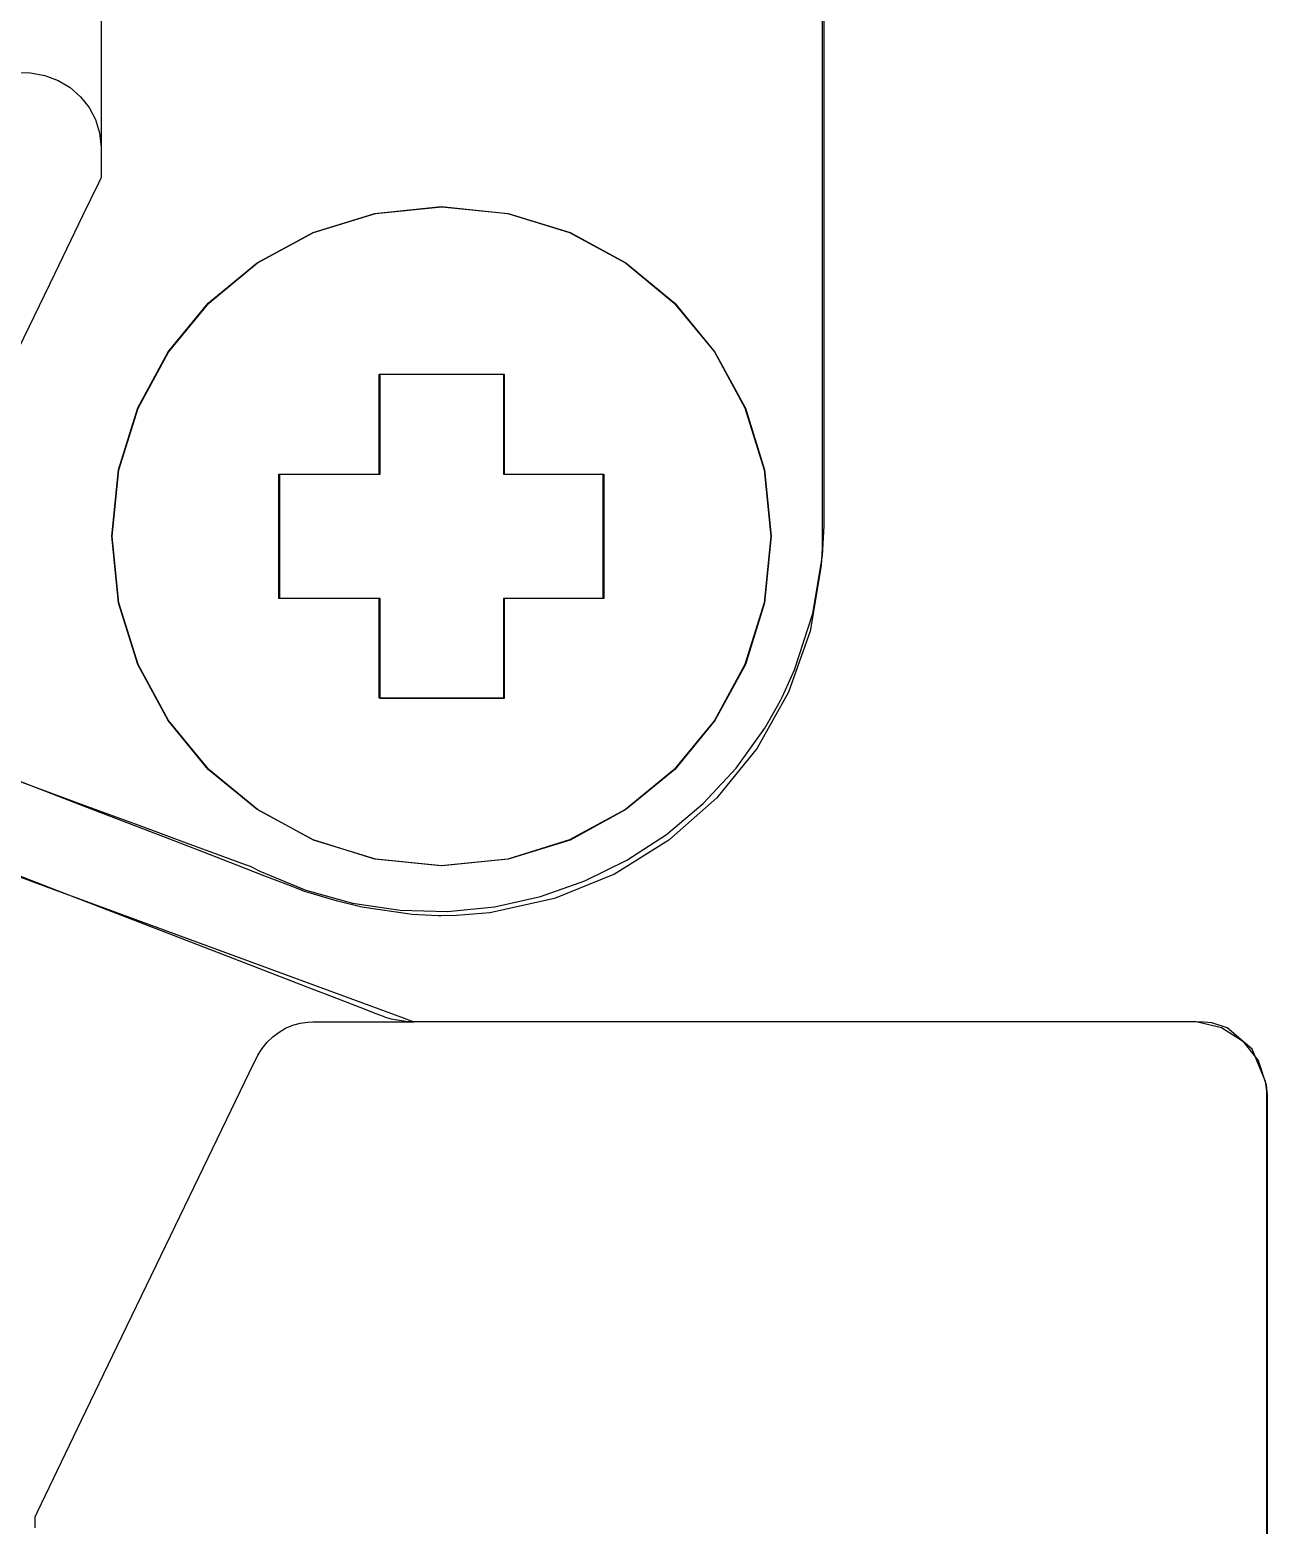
# Model space of a CAD drawing. Extents: x 1 to 47.7, y 0.2 to 35.
# Drawn here: x 35.425 to 35.922, y 7.863 to 8.464 of the extents above; entities that cross this region are included whole.
import ezdxf

# ---------------------------------------------------------------- set-up
doc = ezdxf.new("R2010")
doc.units = 0
doc.header["$MEASUREMENT"] = 0
for name, color, linetype in [('5_1___24__TARGET_LEDS___12', 7, 'CONTINUOUS'), ('6_1__EMPTY_IO_BOARD_POSITI', 7, 'CONTINUOUS'), ('6_2___8__INDEPENDENT_INPUT', 7, 'CONTINUOUS'), ('6_3___8__OPTOISO_INDEPENDE', 7, 'CONTINUOUS'), ('6_4___24__OPTOISO_INDEPEND', 7, 'CONTINUOUS'), ('6_5___8__INDEPENDENT_INPUT', 7, 'CONTINUOUS'), ('6_6___8__INDEPENDENT_INPUT', 7, 'CONTINUOUS'), ('6_7___8__OPTOISO_INDEPENDE', 7, 'CONTINUOUS'), ('6_8___8__OPTOISO_INDEPENDE', 7, 'CONTINUOUS')]:
    doc.layers.add(name, color=color, linetype=linetype)

msp = doc.modelspace()

# ---------------------------------------------------------------- linework, layer by layer
at = {"layer": '5_1___24__TARGET_LEDS___12'}
for points in [[(35.47758, 8.52376), (35.47155, 8.52239), (35.46627, 8.51976), (35.4618, 8.51602), (35.45821, 8.51134), (35.45556, 8.50585), (35.45392, 8.49971), (35.45336, 8.49307), (35.45336, 8.48884), (35.45336, 8.47792), (35.45336, 8.46298), (35.45336, 8.44671), (35.45336, 8.43178), (35.45336, 8.42085), (35.45336, 8.41662)], [(35.39747, 8.17019), (35.44642, 8.15219), (35.46859, 8.14403), (35.48759, 8.13704), (35.50222, 8.13166), (35.51126, 8.12834), (35.5133, 8.12759), (35.51363, 8.12746), (35.51726, 8.12561), (35.53568, 8.11791), (35.55453, 8.11269), (35.5736, 8.10989), (35.59267, 8.10946), (35.61154, 8.11132), (35.63, 8.1154), (35.64783, 8.12166), (35.66482, 8.13001), (35.68076, 8.14039), (35.69544, 8.15275), (35.70865, 8.16701), (35.72019, 8.18311), (35.72525, 8.19183), (35.72662, 8.19442), (35.72729, 8.19574), (35.7322, 8.20656), (35.73955, 8.22912), (35.74346, 8.25253), (35.7441, 8.26442), (35.74411, 8.26826), (35.74411, 8.27653), (35.74411, 8.29102), (35.74411, 8.31044), (35.74411, 8.33347), (35.74411, 8.35884), (35.74411, 8.41139), (35.74411, 8.43598), (35.74411, 8.45772), (35.74411, 8.47532)], [(35.41772, 8.44662), (35.42505, 8.44648), (35.43083, 8.44542), (35.43617, 8.4434), (35.44099, 8.44051), (35.44516, 8.43685), (35.44859, 8.43254), (35.45117, 8.42766), (35.45279, 8.42232), (35.45336, 8.41662), (35.45336, 8.41614), (35.45336, 8.41489), (35.45336, 8.41308), (35.45336, 8.41098), (35.45336, 8.40881), (35.45336, 8.40683), (35.45336, 8.40527), (35.45336, 8.40437), (35.45246, 8.4024), (35.44596, 8.38893), (35.43463, 8.36549), (35.42024, 8.33569)], [(35.5652, 8.23523), (35.52489, 8.23523), (35.52489, 8.28517), (35.5652, 8.28517), (35.5652, 8.32532), (35.61514, 8.32532), (35.61514, 8.28517), (35.6551, 8.28517), (35.6551, 8.23523), (35.61514, 8.23523), (35.61514, 8.19509), (35.5652, 8.19509), (35.5652, 8.23523)], [(35.92211, 7.8397), (35.92211, 7.86924), (35.92211, 7.89656), (35.92211, 7.92159), (35.92211, 7.94428), (35.92211, 7.96457), (35.92211, 7.98242), (35.92211, 7.99776), (35.92211, 8.01054), (35.92211, 8.02071), (35.92211, 8.0282), (35.92211, 8.03296), (35.9221, 8.03539), (35.92203, 8.03731), (35.92157, 8.04105), (35.91614, 8.05408), (35.90615, 8.06264), (35.89996, 8.06466), (35.89666, 8.06499), (35.89242, 8.065), (35.88684, 8.065), (35.87895, 8.065), (35.85712, 8.065), (35.82878, 8.065), (35.79571, 8.065), (35.7227, 8.065), (35.68637, 8.065), (35.65258, 8.065), (35.62314, 8.065), (35.59987, 8.065), (35.59112, 8.065), (35.58458, 8.065), (35.58049, 8.065), (35.57908, 8.065), (35.57813, 8.06535), (35.57539, 8.06636), (35.56514, 8.07013), (35.54953, 8.07587), (35.52979, 8.08313), (35.48278, 8.10042), (35.43381, 8.11842), (35.41164, 8.12658)], [(35.42688, 7.86176), (35.42688, 7.86374), (35.42688, 7.8653), (35.42688, 7.8662), (35.42777, 7.86817), (35.43426, 7.8816), (35.44555, 7.905), (35.45989, 7.93472), (35.47555, 7.96717), (35.49078, 7.99871), (35.50382, 8.02572), (35.51292, 8.04459), (35.51634, 8.05168), (35.51813, 8.0544), (35.52017, 8.05686), (35.52244, 8.05905), (35.52492, 8.06093), (35.52758, 8.06249), (35.53041, 8.06369), (35.53337, 8.06452), (35.53646, 8.06495), (35.53846, 8.065), (35.54143, 8.065), (35.54661, 8.065), (35.55319, 8.065), (35.56037, 8.065), (35.56735, 8.065), (35.57333, 8.065), (35.57751, 8.065), (35.57908, 8.065)], [(35.92211, 7.86632), (35.92211, 7.86585), (35.92211, 7.86459), (35.92211, 7.86279)]]:
    msp.add_lwpolyline(points, dxfattribs=at)
msp.add_lwpolyline([(35.59017, 8.39265), (35.61687, 8.38996), (35.64173, 8.38224), (35.66424, 8.37003), (35.68384, 8.35386), (35.70002, 8.33425), (35.71223, 8.31175), (35.71995, 8.28689), (35.72264, 8.26019), (35.71995, 8.2335), (35.71223, 8.20863), (35.70002, 8.18613), (35.68384, 8.16653), (35.66424, 8.15035), (35.64173, 8.13814), (35.61687, 8.13042), (35.59017, 8.12773), (35.56347, 8.13042), (35.5386, 8.13814), (35.5161, 8.15035), (35.4965, 8.16653), (35.48032, 8.18613), (35.4681, 8.20863), (35.46039, 8.2335), (35.45769, 8.26019), (35.46039, 8.28689), (35.4681, 8.31175), (35.48032, 8.33425), (35.4965, 8.35386), (35.5161, 8.37003), (35.5386, 8.38224), (35.56347, 8.38996)], close=True, dxfattribs=at)
at = {"layer": '6_1__EMPTY_IO_BOARD_POSITI'}
for points in [[(35.74334, 8.46752), (35.74334, 8.45576), (35.74334, 8.44179), (35.74334, 8.409), (35.74334, 8.37267), (35.74334, 8.33635), (35.74334, 8.30356), (35.74334, 8.28959), (35.74334, 8.27783), (35.74334, 8.26872), (35.74334, 8.2627), (35.74334, 8.26021), (35.74333, 8.2587), (35.74326, 8.25527), (35.74289, 8.24846), (35.73849, 8.22212), (35.72976, 8.19749), (35.7171, 8.17499), (35.70094, 8.15503), (35.6817, 8.13804), (35.65981, 8.12441), (35.63568, 8.11457), (35.60974, 8.10893), (35.59623, 8.10782), (35.59016, 8.10771), (35.58884, 8.10771), (35.57843, 8.10817), (35.5582, 8.11112), (35.54843, 8.11356), (35.54431, 8.11481), (35.54393, 8.11492), (35.53889, 8.11639), (35.53517, 8.11747), (35.53325, 8.11821), (35.5278, 8.12032), (35.51923, 8.12364), (35.50799, 8.12798), (35.49452, 8.13319), (35.47925, 8.1391), (35.44503, 8.15233), (35.37411, 8.17975)], [(35.56555, 8.23521), (35.52524, 8.23521), (35.52524, 8.28515), (35.56555, 8.28515), (35.56555, 8.3253), (35.61549, 8.3253), (35.61549, 8.28515), (35.65545, 8.28515), (35.65545, 8.23521), (35.61549, 8.23521), (35.61549, 8.19506), (35.56555, 8.19506), (35.56555, 8.23521)], [(35.40126, 8.13127), (35.43548, 8.11804), (35.5064, 8.09063), (35.53614, 8.07913), (35.54806, 8.07452), (35.55743, 8.07089), (35.56382, 8.06842), (35.56679, 8.06728), (35.56704, 8.06719), (35.56777, 8.06695), (35.56992, 8.06626), (35.57592, 8.0653), (35.57772, 8.06519), (35.57776, 8.06519), (35.57977, 8.06519), (35.58683, 8.06519), (35.59839, 8.06519), (35.61383, 8.06519), (35.63253, 8.06519), (35.65387, 8.06519), (35.67724, 8.06519), (35.77866, 8.06519), (35.8255, 8.06519), (35.84578, 8.06519), (35.86316, 8.06519), (35.87701, 8.06519), (35.88672, 8.06519), (35.89166, 8.06519), (35.89371, 8.06515), (35.90382, 8.06282), (35.91232, 8.05737), (35.91854, 8.04946), (35.92183, 8.03974), (35.92211, 8.03711), (35.92217, 8.03577), (35.92218, 8.03513), (35.92218, 8.03157), (35.92218, 8.02259), (35.92218, 8.00834), (35.92218, 7.98897), (35.92218, 7.96465), (35.92218, 7.93551), (35.92218, 7.90172), (35.92218, 7.86342), (35.92218, 7.82077)]]:
    msp.add_lwpolyline(points, dxfattribs=at)
msp.add_lwpolyline([(35.59034, 8.39264), (35.61704, 8.38995), (35.64191, 8.38223), (35.66441, 8.37002), (35.68402, 8.35384), (35.70019, 8.33424), (35.71241, 8.31174), (35.72013, 8.28688), (35.72282, 8.26018), (35.72013, 8.23349), (35.71241, 8.20862), (35.70019, 8.18612), (35.68402, 8.16652), (35.66441, 8.15034), (35.64191, 8.13813), (35.61704, 8.13041), (35.59034, 8.12772), (35.56365, 8.13041), (35.53878, 8.13813), (35.51628, 8.15034), (35.49667, 8.16652), (35.48049, 8.18612), (35.46828, 8.20862), (35.46056, 8.23349), (35.45787, 8.26018), (35.46056, 8.28688), (35.46828, 8.31174), (35.48049, 8.33424), (35.49667, 8.35384), (35.51628, 8.37002), (35.53878, 8.38223), (35.56365, 8.38995)], close=True, dxfattribs=at)
at = {"layer": '6_2___8__INDEPENDENT_INPUT'}
for points in [[(35.47758, 8.52376), (35.47155, 8.52239), (35.46627, 8.51976), (35.4618, 8.51602), (35.45821, 8.51134), (35.45556, 8.50585), (35.45392, 8.49971), (35.45336, 8.49307), (35.45336, 8.48884), (35.45336, 8.47792), (35.45336, 8.46298), (35.45336, 8.44671), (35.45336, 8.43178), (35.45336, 8.42085), (35.45336, 8.41662)], [(35.39747, 8.17019), (35.44642, 8.15219), (35.46859, 8.14403), (35.48759, 8.13704), (35.50222, 8.13166), (35.51126, 8.12834), (35.5133, 8.12759), (35.51363, 8.12746), (35.51726, 8.12561), (35.53568, 8.11791), (35.55453, 8.11269), (35.5736, 8.10989), (35.59267, 8.10946), (35.61154, 8.11132), (35.63, 8.1154), (35.64783, 8.12166), (35.66482, 8.13001), (35.68076, 8.14039), (35.69544, 8.15275), (35.70865, 8.16701), (35.72019, 8.18311), (35.72525, 8.19183), (35.72662, 8.19442), (35.72729, 8.19574), (35.7322, 8.20656), (35.73955, 8.22912), (35.74346, 8.25253), (35.7441, 8.26442), (35.74411, 8.26826), (35.74411, 8.27653), (35.74411, 8.29102), (35.74411, 8.31044), (35.74411, 8.33347), (35.74411, 8.35884), (35.74411, 8.41139), (35.74411, 8.43598), (35.74411, 8.45772), (35.74411, 8.47532)], [(35.41772, 8.44662), (35.42505, 8.44648), (35.43083, 8.44542), (35.43617, 8.4434), (35.44099, 8.44051), (35.44516, 8.43685), (35.44859, 8.43254), (35.45117, 8.42766), (35.45279, 8.42232), (35.45336, 8.41662), (35.45336, 8.41614), (35.45336, 8.41489), (35.45336, 8.41308), (35.45336, 8.41098), (35.45336, 8.40881), (35.45336, 8.40683), (35.45336, 8.40527), (35.45336, 8.40437), (35.45246, 8.4024), (35.44596, 8.38893), (35.43463, 8.36549), (35.42024, 8.33569)], [(35.5652, 8.23523), (35.52489, 8.23523), (35.52489, 8.28517), (35.5652, 8.28517), (35.5652, 8.32532), (35.61514, 8.32532), (35.61514, 8.28517), (35.6551, 8.28517), (35.6551, 8.23523), (35.61514, 8.23523), (35.61514, 8.19509), (35.5652, 8.19509), (35.5652, 8.23523)], [(35.92211, 7.8397), (35.92211, 7.86924), (35.92211, 7.89656), (35.92211, 7.92159), (35.92211, 7.94428), (35.92211, 7.96457), (35.92211, 7.98242), (35.92211, 7.99776), (35.92211, 8.01054), (35.92211, 8.02071), (35.92211, 8.0282), (35.92211, 8.03296), (35.9221, 8.03539), (35.92203, 8.03731), (35.92157, 8.04105), (35.91614, 8.05408), (35.90615, 8.06264), (35.89996, 8.06466), (35.89666, 8.06499), (35.89242, 8.065), (35.88684, 8.065), (35.87895, 8.065), (35.85712, 8.065), (35.82878, 8.065), (35.79571, 8.065), (35.7227, 8.065), (35.68637, 8.065), (35.65258, 8.065), (35.62314, 8.065), (35.59987, 8.065), (35.59112, 8.065), (35.58458, 8.065), (35.58049, 8.065), (35.57908, 8.065), (35.57813, 8.06535), (35.57539, 8.06636), (35.56514, 8.07013), (35.54953, 8.07587), (35.52979, 8.08313), (35.48278, 8.10042), (35.43381, 8.11842), (35.41164, 8.12658)], [(35.42688, 7.86176), (35.42688, 7.86374), (35.42688, 7.8653), (35.42688, 7.8662), (35.42777, 7.86817), (35.43426, 7.8816), (35.44555, 7.905), (35.45989, 7.93472), (35.47555, 7.96717), (35.49078, 7.99871), (35.50382, 8.02572), (35.51292, 8.04459), (35.51634, 8.05168), (35.51813, 8.0544), (35.52017, 8.05686), (35.52244, 8.05905), (35.52492, 8.06093), (35.52758, 8.06249), (35.53041, 8.06369), (35.53337, 8.06452), (35.53646, 8.06495), (35.53846, 8.065), (35.54143, 8.065), (35.54661, 8.065), (35.55319, 8.065), (35.56037, 8.065), (35.56735, 8.065), (35.57333, 8.065), (35.57751, 8.065), (35.57908, 8.065)], [(35.92211, 7.86632), (35.92211, 7.86585), (35.92211, 7.86459), (35.92211, 7.86279)]]:
    msp.add_lwpolyline(points, dxfattribs=at)
msp.add_lwpolyline([(35.59017, 8.39265), (35.61687, 8.38996), (35.64173, 8.38224), (35.66424, 8.37003), (35.68384, 8.35386), (35.70002, 8.33425), (35.71223, 8.31175), (35.71995, 8.28689), (35.72264, 8.26019), (35.71995, 8.2335), (35.71223, 8.20863), (35.70002, 8.18613), (35.68384, 8.16653), (35.66424, 8.15035), (35.64173, 8.13814), (35.61687, 8.13042), (35.59017, 8.12773), (35.56347, 8.13042), (35.5386, 8.13814), (35.5161, 8.15035), (35.4965, 8.16653), (35.48032, 8.18613), (35.4681, 8.20863), (35.46039, 8.2335), (35.45769, 8.26019), (35.46039, 8.28689), (35.4681, 8.31175), (35.48032, 8.33425), (35.4965, 8.35386), (35.5161, 8.37003), (35.5386, 8.38224), (35.56347, 8.38996)], close=True, dxfattribs=at)
at = {"layer": '6_3___8__OPTOISO_INDEPENDE'}
for points in [[(35.47758, 8.52376), (35.47155, 8.52239), (35.46627, 8.51976), (35.4618, 8.51602), (35.45821, 8.51134), (35.45556, 8.50585), (35.45392, 8.49971), (35.45336, 8.49307), (35.45336, 8.48884), (35.45336, 8.47792), (35.45336, 8.46298), (35.45336, 8.44671), (35.45336, 8.43178), (35.45336, 8.42085), (35.45336, 8.41662)], [(35.39747, 8.17019), (35.44642, 8.15219), (35.46859, 8.14403), (35.48759, 8.13704), (35.50222, 8.13166), (35.51126, 8.12834), (35.5133, 8.12759), (35.51363, 8.12746), (35.51726, 8.12561), (35.53568, 8.11791), (35.55453, 8.11269), (35.5736, 8.10989), (35.59267, 8.10946), (35.61154, 8.11132), (35.63, 8.1154), (35.64783, 8.12166), (35.66482, 8.13001), (35.68076, 8.14039), (35.69544, 8.15275), (35.70865, 8.16701), (35.72019, 8.18311), (35.72525, 8.19183), (35.72662, 8.19442), (35.72729, 8.19574), (35.7322, 8.20656), (35.73955, 8.22912), (35.74346, 8.25253), (35.7441, 8.26442), (35.74411, 8.26826), (35.74411, 8.27653), (35.74411, 8.29102), (35.74411, 8.31044), (35.74411, 8.33347), (35.74411, 8.35884), (35.74411, 8.41139), (35.74411, 8.43598), (35.74411, 8.45772), (35.74411, 8.47532)], [(35.41772, 8.44662), (35.42505, 8.44648), (35.43083, 8.44542), (35.43617, 8.4434), (35.44099, 8.44051), (35.44516, 8.43685), (35.44859, 8.43254), (35.45117, 8.42766), (35.45279, 8.42232), (35.45336, 8.41662), (35.45336, 8.41614), (35.45336, 8.41489), (35.45336, 8.41308), (35.45336, 8.41098), (35.45336, 8.40881), (35.45336, 8.40683), (35.45336, 8.40527), (35.45336, 8.40437), (35.45246, 8.4024), (35.44596, 8.38893), (35.43463, 8.36549), (35.42024, 8.33569)], [(35.5652, 8.23523), (35.52489, 8.23523), (35.52489, 8.28517), (35.5652, 8.28517), (35.5652, 8.32532), (35.61514, 8.32532), (35.61514, 8.28517), (35.6551, 8.28517), (35.6551, 8.23523), (35.61514, 8.23523), (35.61514, 8.19509), (35.5652, 8.19509), (35.5652, 8.23523)], [(35.92211, 7.8397), (35.92211, 7.86924), (35.92211, 7.89656), (35.92211, 7.92159), (35.92211, 7.94428), (35.92211, 7.96457), (35.92211, 7.98242), (35.92211, 7.99776), (35.92211, 8.01054), (35.92211, 8.02071), (35.92211, 8.0282), (35.92211, 8.03296), (35.9221, 8.03539), (35.92203, 8.03731), (35.92157, 8.04105), (35.91614, 8.05408), (35.90615, 8.06264), (35.89996, 8.06466), (35.89666, 8.06499), (35.89242, 8.065), (35.88684, 8.065), (35.87895, 8.065), (35.85712, 8.065), (35.82878, 8.065), (35.79571, 8.065), (35.7227, 8.065), (35.68637, 8.065), (35.65258, 8.065), (35.62314, 8.065), (35.59987, 8.065), (35.59112, 8.065), (35.58458, 8.065), (35.58049, 8.065), (35.57908, 8.065), (35.57813, 8.06535), (35.57539, 8.06636), (35.56514, 8.07013), (35.54953, 8.07587), (35.52979, 8.08313), (35.48278, 8.10042), (35.43381, 8.11842), (35.41164, 8.12658)], [(35.42688, 7.86176), (35.42688, 7.86374), (35.42688, 7.8653), (35.42688, 7.8662), (35.42777, 7.86817), (35.43426, 7.8816), (35.44555, 7.905), (35.45989, 7.93472), (35.47555, 7.96717), (35.49078, 7.99871), (35.50382, 8.02572), (35.51292, 8.04459), (35.51634, 8.05168), (35.51813, 8.0544), (35.52017, 8.05686), (35.52244, 8.05905), (35.52492, 8.06093), (35.52758, 8.06249), (35.53041, 8.06369), (35.53337, 8.06452), (35.53646, 8.06495), (35.53846, 8.065), (35.54143, 8.065), (35.54661, 8.065), (35.55319, 8.065), (35.56037, 8.065), (35.56735, 8.065), (35.57333, 8.065), (35.57751, 8.065), (35.57908, 8.065)], [(35.92211, 7.86632), (35.92211, 7.86585), (35.92211, 7.86459), (35.92211, 7.86279)]]:
    msp.add_lwpolyline(points, dxfattribs=at)
msp.add_lwpolyline([(35.59017, 8.39265), (35.61687, 8.38996), (35.64173, 8.38224), (35.66424, 8.37003), (35.68384, 8.35386), (35.70002, 8.33425), (35.71223, 8.31175), (35.71995, 8.28689), (35.72264, 8.26019), (35.71995, 8.2335), (35.71223, 8.20863), (35.70002, 8.18613), (35.68384, 8.16653), (35.66424, 8.15035), (35.64173, 8.13814), (35.61687, 8.13042), (35.59017, 8.12773), (35.56347, 8.13042), (35.5386, 8.13814), (35.5161, 8.15035), (35.4965, 8.16653), (35.48032, 8.18613), (35.4681, 8.20863), (35.46039, 8.2335), (35.45769, 8.26019), (35.46039, 8.28689), (35.4681, 8.31175), (35.48032, 8.33425), (35.4965, 8.35386), (35.5161, 8.37003), (35.5386, 8.38224), (35.56347, 8.38996)], close=True, dxfattribs=at)
at = {"layer": '6_4___24__OPTOISO_INDEPEND'}
for points in [[(35.47758, 8.52376), (35.47155, 8.52239), (35.46627, 8.51976), (35.4618, 8.51602), (35.45821, 8.51134), (35.45556, 8.50585), (35.45392, 8.49971), (35.45336, 8.49307), (35.45336, 8.48884), (35.45336, 8.47792), (35.45336, 8.46298), (35.45336, 8.44671), (35.45336, 8.43178), (35.45336, 8.42085), (35.45336, 8.41662)], [(35.39747, 8.17019), (35.44642, 8.15219), (35.46859, 8.14403), (35.48759, 8.13704), (35.50222, 8.13166), (35.51126, 8.12834), (35.5133, 8.12759), (35.51363, 8.12746), (35.51726, 8.12561), (35.53568, 8.11791), (35.55453, 8.11269), (35.5736, 8.10989), (35.59267, 8.10946), (35.61154, 8.11132), (35.63, 8.1154), (35.64783, 8.12166), (35.66482, 8.13001), (35.68076, 8.14039), (35.69544, 8.15275), (35.70865, 8.16701), (35.72019, 8.18311), (35.72525, 8.19183), (35.72662, 8.19442), (35.72729, 8.19574), (35.7322, 8.20656), (35.73955, 8.22912), (35.74346, 8.25253), (35.7441, 8.26442), (35.74411, 8.26826), (35.74411, 8.27653), (35.74411, 8.29102), (35.74411, 8.31044), (35.74411, 8.33347), (35.74411, 8.35884), (35.74411, 8.41139), (35.74411, 8.43598), (35.74411, 8.45772), (35.74411, 8.47532)], [(35.41772, 8.44662), (35.42505, 8.44648), (35.43083, 8.44542), (35.43617, 8.4434), (35.44099, 8.44051), (35.44516, 8.43685), (35.44859, 8.43254), (35.45117, 8.42766), (35.45279, 8.42232), (35.45336, 8.41662), (35.45336, 8.41614), (35.45336, 8.41489), (35.45336, 8.41308), (35.45336, 8.41098), (35.45336, 8.40881), (35.45336, 8.40683), (35.45336, 8.40527), (35.45336, 8.40437), (35.45246, 8.4024), (35.44596, 8.38893), (35.43463, 8.36549), (35.42024, 8.33569)], [(35.5652, 8.23523), (35.52489, 8.23523), (35.52489, 8.28517), (35.5652, 8.28517), (35.5652, 8.32532), (35.61514, 8.32532), (35.61514, 8.28517), (35.6551, 8.28517), (35.6551, 8.23523), (35.61514, 8.23523), (35.61514, 8.19509), (35.5652, 8.19509), (35.5652, 8.23523)], [(35.92211, 7.8397), (35.92211, 7.86924), (35.92211, 7.89656), (35.92211, 7.92159), (35.92211, 7.94428), (35.92211, 7.96457), (35.92211, 7.98242), (35.92211, 7.99776), (35.92211, 8.01054), (35.92211, 8.02071), (35.92211, 8.0282), (35.92211, 8.03296), (35.9221, 8.03539), (35.92203, 8.03731), (35.92157, 8.04105), (35.91614, 8.05408), (35.90615, 8.06264), (35.89996, 8.06466), (35.89666, 8.06499), (35.89242, 8.065), (35.88684, 8.065), (35.87895, 8.065), (35.85712, 8.065), (35.82878, 8.065), (35.79571, 8.065), (35.7227, 8.065), (35.68637, 8.065), (35.65258, 8.065), (35.62314, 8.065), (35.59987, 8.065), (35.59112, 8.065), (35.58458, 8.065), (35.58049, 8.065), (35.57908, 8.065), (35.57813, 8.06535), (35.57539, 8.06636), (35.56514, 8.07013), (35.54953, 8.07587), (35.52979, 8.08313), (35.48278, 8.10042), (35.43381, 8.11842), (35.41164, 8.12658)], [(35.42688, 7.86176), (35.42688, 7.86374), (35.42688, 7.8653), (35.42688, 7.8662), (35.42777, 7.86817), (35.43426, 7.8816), (35.44555, 7.905), (35.45989, 7.93472), (35.47555, 7.96717), (35.49078, 7.99871), (35.50382, 8.02572), (35.51292, 8.04459), (35.51634, 8.05168), (35.51813, 8.0544), (35.52017, 8.05686), (35.52244, 8.05905), (35.52492, 8.06093), (35.52758, 8.06249), (35.53041, 8.06369), (35.53337, 8.06452), (35.53646, 8.06495), (35.53846, 8.065), (35.54143, 8.065), (35.54661, 8.065), (35.55319, 8.065), (35.56037, 8.065), (35.56735, 8.065), (35.57333, 8.065), (35.57751, 8.065), (35.57908, 8.065)], [(35.92211, 7.86632), (35.92211, 7.86585), (35.92211, 7.86459), (35.92211, 7.86279)]]:
    msp.add_lwpolyline(points, dxfattribs=at)
msp.add_lwpolyline([(35.59017, 8.39265), (35.61687, 8.38996), (35.64173, 8.38224), (35.66424, 8.37003), (35.68384, 8.35386), (35.70002, 8.33425), (35.71223, 8.31175), (35.71995, 8.28689), (35.72264, 8.26019), (35.71995, 8.2335), (35.71223, 8.20863), (35.70002, 8.18613), (35.68384, 8.16653), (35.66424, 8.15035), (35.64173, 8.13814), (35.61687, 8.13042), (35.59017, 8.12773), (35.56347, 8.13042), (35.5386, 8.13814), (35.5161, 8.15035), (35.4965, 8.16653), (35.48032, 8.18613), (35.4681, 8.20863), (35.46039, 8.2335), (35.45769, 8.26019), (35.46039, 8.28689), (35.4681, 8.31175), (35.48032, 8.33425), (35.4965, 8.35386), (35.5161, 8.37003), (35.5386, 8.38224), (35.56347, 8.38996)], close=True, dxfattribs=at)
at = {"layer": '6_5___8__INDEPENDENT_INPUT'}
for points in [[(35.47758, 8.52376), (35.47155, 8.52239), (35.46627, 8.51976), (35.4618, 8.51602), (35.45821, 8.51134), (35.45556, 8.50585), (35.45392, 8.49971), (35.45336, 8.49307), (35.45336, 8.48884), (35.45336, 8.47792), (35.45336, 8.46298), (35.45336, 8.44671), (35.45336, 8.43178), (35.45336, 8.42085), (35.45336, 8.41662)], [(35.39747, 8.17019), (35.44642, 8.15219), (35.46859, 8.14403), (35.48759, 8.13704), (35.50222, 8.13166), (35.51126, 8.12834), (35.5133, 8.12759), (35.51363, 8.12746), (35.51726, 8.12561), (35.53568, 8.11791), (35.55453, 8.11269), (35.5736, 8.10989), (35.59267, 8.10946), (35.61154, 8.11132), (35.63, 8.1154), (35.64783, 8.12166), (35.66482, 8.13001), (35.68076, 8.14039), (35.69544, 8.15275), (35.70865, 8.16701), (35.72019, 8.18311), (35.72525, 8.19183), (35.72662, 8.19442), (35.72729, 8.19574), (35.7322, 8.20656), (35.73955, 8.22912), (35.74346, 8.25253), (35.7441, 8.26442), (35.74411, 8.26826), (35.74411, 8.27653), (35.74411, 8.29102), (35.74411, 8.31044), (35.74411, 8.33347), (35.74411, 8.35884), (35.74411, 8.41139), (35.74411, 8.43598), (35.74411, 8.45772), (35.74411, 8.47532)], [(35.41772, 8.44662), (35.42505, 8.44648), (35.43083, 8.44542), (35.43617, 8.4434), (35.44099, 8.44051), (35.44516, 8.43685), (35.44859, 8.43254), (35.45117, 8.42766), (35.45279, 8.42232), (35.45336, 8.41662), (35.45336, 8.41614), (35.45336, 8.41489), (35.45336, 8.41308), (35.45336, 8.41098), (35.45336, 8.40881), (35.45336, 8.40683), (35.45336, 8.40527), (35.45336, 8.40437), (35.45246, 8.4024), (35.44596, 8.38893), (35.43463, 8.36549), (35.42024, 8.33569)], [(35.5652, 8.23523), (35.52489, 8.23523), (35.52489, 8.28517), (35.5652, 8.28517), (35.5652, 8.32532), (35.61514, 8.32532), (35.61514, 8.28517), (35.6551, 8.28517), (35.6551, 8.23523), (35.61514, 8.23523), (35.61514, 8.19509), (35.5652, 8.19509), (35.5652, 8.23523)], [(35.92211, 7.8397), (35.92211, 7.86924), (35.92211, 7.89656), (35.92211, 7.92159), (35.92211, 7.94428), (35.92211, 7.96457), (35.92211, 7.98242), (35.92211, 7.99776), (35.92211, 8.01054), (35.92211, 8.02071), (35.92211, 8.0282), (35.92211, 8.03296), (35.9221, 8.03539), (35.92203, 8.03731), (35.92157, 8.04105), (35.91614, 8.05408), (35.90615, 8.06264), (35.89996, 8.06466), (35.89666, 8.06499), (35.89242, 8.065), (35.88684, 8.065), (35.87895, 8.065), (35.85712, 8.065), (35.82878, 8.065), (35.79571, 8.065), (35.7227, 8.065), (35.68637, 8.065), (35.65258, 8.065), (35.62314, 8.065), (35.59987, 8.065), (35.59112, 8.065), (35.58458, 8.065), (35.58049, 8.065), (35.57908, 8.065), (35.57813, 8.06535), (35.57539, 8.06636), (35.56514, 8.07013), (35.54953, 8.07587), (35.52979, 8.08313), (35.48278, 8.10042), (35.43381, 8.11842), (35.41164, 8.12658)], [(35.42688, 7.86176), (35.42688, 7.86374), (35.42688, 7.8653), (35.42688, 7.8662), (35.42777, 7.86817), (35.43426, 7.8816), (35.44555, 7.905), (35.45989, 7.93472), (35.47555, 7.96717), (35.49078, 7.99871), (35.50382, 8.02572), (35.51292, 8.04459), (35.51634, 8.05168), (35.51813, 8.0544), (35.52017, 8.05686), (35.52244, 8.05905), (35.52492, 8.06093), (35.52758, 8.06249), (35.53041, 8.06369), (35.53337, 8.06452), (35.53646, 8.06495), (35.53846, 8.065), (35.54143, 8.065), (35.54661, 8.065), (35.55319, 8.065), (35.56037, 8.065), (35.56735, 8.065), (35.57333, 8.065), (35.57751, 8.065), (35.57908, 8.065)], [(35.92211, 7.86632), (35.92211, 7.86585), (35.92211, 7.86459), (35.92211, 7.86279)]]:
    msp.add_lwpolyline(points, dxfattribs=at)
msp.add_lwpolyline([(35.59017, 8.39265), (35.61687, 8.38996), (35.64173, 8.38224), (35.66424, 8.37003), (35.68384, 8.35386), (35.70002, 8.33425), (35.71223, 8.31175), (35.71995, 8.28689), (35.72264, 8.26019), (35.71995, 8.2335), (35.71223, 8.20863), (35.70002, 8.18613), (35.68384, 8.16653), (35.66424, 8.15035), (35.64173, 8.13814), (35.61687, 8.13042), (35.59017, 8.12773), (35.56347, 8.13042), (35.5386, 8.13814), (35.5161, 8.15035), (35.4965, 8.16653), (35.48032, 8.18613), (35.4681, 8.20863), (35.46039, 8.2335), (35.45769, 8.26019), (35.46039, 8.28689), (35.4681, 8.31175), (35.48032, 8.33425), (35.4965, 8.35386), (35.5161, 8.37003), (35.5386, 8.38224), (35.56347, 8.38996)], close=True, dxfattribs=at)
at = {"layer": '6_6___8__INDEPENDENT_INPUT'}
for points in [[(35.47758, 8.52376), (35.47155, 8.52239), (35.46627, 8.51976), (35.4618, 8.51602), (35.45821, 8.51134), (35.45556, 8.50585), (35.45392, 8.49971), (35.45336, 8.49307), (35.45336, 8.48884), (35.45336, 8.47792), (35.45336, 8.46298), (35.45336, 8.44671), (35.45336, 8.43178), (35.45336, 8.42085), (35.45336, 8.41662)], [(35.39747, 8.17019), (35.44642, 8.15219), (35.46859, 8.14403), (35.48759, 8.13704), (35.50222, 8.13166), (35.51126, 8.12834), (35.5133, 8.12759), (35.51363, 8.12746), (35.51726, 8.12561), (35.53568, 8.11791), (35.55453, 8.11269), (35.5736, 8.10989), (35.59267, 8.10946), (35.61154, 8.11132), (35.63, 8.1154), (35.64783, 8.12166), (35.66482, 8.13001), (35.68076, 8.14039), (35.69544, 8.15275), (35.70865, 8.16701), (35.72019, 8.18311), (35.72525, 8.19183), (35.72662, 8.19442), (35.72729, 8.19574), (35.7322, 8.20656), (35.73955, 8.22912), (35.74346, 8.25253), (35.7441, 8.26442), (35.74411, 8.26826), (35.74411, 8.27653), (35.74411, 8.29102), (35.74411, 8.31044), (35.74411, 8.33347), (35.74411, 8.35884), (35.74411, 8.41139), (35.74411, 8.43598), (35.74411, 8.45772), (35.74411, 8.47532)], [(35.41772, 8.44662), (35.42505, 8.44648), (35.43083, 8.44542), (35.43617, 8.4434), (35.44099, 8.44051), (35.44516, 8.43685), (35.44859, 8.43254), (35.45117, 8.42766), (35.45279, 8.42232), (35.45336, 8.41662), (35.45336, 8.41614), (35.45336, 8.41489), (35.45336, 8.41308), (35.45336, 8.41098), (35.45336, 8.40881), (35.45336, 8.40683), (35.45336, 8.40527), (35.45336, 8.40437), (35.45246, 8.4024), (35.44596, 8.38893), (35.43463, 8.36549), (35.42024, 8.33569)], [(35.5652, 8.23523), (35.52489, 8.23523), (35.52489, 8.28517), (35.5652, 8.28517), (35.5652, 8.32532), (35.61514, 8.32532), (35.61514, 8.28517), (35.6551, 8.28517), (35.6551, 8.23523), (35.61514, 8.23523), (35.61514, 8.19509), (35.5652, 8.19509), (35.5652, 8.23523)], [(35.92211, 7.8397), (35.92211, 7.86924), (35.92211, 7.89656), (35.92211, 7.92159), (35.92211, 7.94428), (35.92211, 7.96457), (35.92211, 7.98242), (35.92211, 7.99776), (35.92211, 8.01054), (35.92211, 8.02071), (35.92211, 8.0282), (35.92211, 8.03296), (35.9221, 8.03539), (35.92203, 8.03731), (35.92157, 8.04105), (35.91614, 8.05408), (35.90615, 8.06264), (35.89996, 8.06466), (35.89666, 8.06499), (35.89242, 8.065), (35.88684, 8.065), (35.87895, 8.065), (35.85712, 8.065), (35.82878, 8.065), (35.79571, 8.065), (35.7227, 8.065), (35.68637, 8.065), (35.65258, 8.065), (35.62314, 8.065), (35.59987, 8.065), (35.59112, 8.065), (35.58458, 8.065), (35.58049, 8.065), (35.57908, 8.065), (35.57813, 8.06535), (35.57539, 8.06636), (35.56514, 8.07013), (35.54953, 8.07587), (35.52979, 8.08313), (35.48278, 8.10042), (35.43381, 8.11842), (35.41164, 8.12658)], [(35.42688, 7.86176), (35.42688, 7.86374), (35.42688, 7.8653), (35.42688, 7.8662), (35.42777, 7.86817), (35.43426, 7.8816), (35.44555, 7.905), (35.45989, 7.93472), (35.47555, 7.96717), (35.49078, 7.99871), (35.50382, 8.02572), (35.51292, 8.04459), (35.51634, 8.05168), (35.51813, 8.0544), (35.52017, 8.05686), (35.52244, 8.05905), (35.52492, 8.06093), (35.52758, 8.06249), (35.53041, 8.06369), (35.53337, 8.06452), (35.53646, 8.06495), (35.53846, 8.065), (35.54143, 8.065), (35.54661, 8.065), (35.55319, 8.065), (35.56037, 8.065), (35.56735, 8.065), (35.57333, 8.065), (35.57751, 8.065), (35.57908, 8.065)], [(35.92211, 7.86632), (35.92211, 7.86585), (35.92211, 7.86459), (35.92211, 7.86279)]]:
    msp.add_lwpolyline(points, dxfattribs=at)
msp.add_lwpolyline([(35.59017, 8.39265), (35.61687, 8.38996), (35.64173, 8.38224), (35.66424, 8.37003), (35.68384, 8.35386), (35.70002, 8.33425), (35.71223, 8.31175), (35.71995, 8.28689), (35.72264, 8.26019), (35.71995, 8.2335), (35.71223, 8.20863), (35.70002, 8.18613), (35.68384, 8.16653), (35.66424, 8.15035), (35.64173, 8.13814), (35.61687, 8.13042), (35.59017, 8.12773), (35.56347, 8.13042), (35.5386, 8.13814), (35.5161, 8.15035), (35.4965, 8.16653), (35.48032, 8.18613), (35.4681, 8.20863), (35.46039, 8.2335), (35.45769, 8.26019), (35.46039, 8.28689), (35.4681, 8.31175), (35.48032, 8.33425), (35.4965, 8.35386), (35.5161, 8.37003), (35.5386, 8.38224), (35.56347, 8.38996)], close=True, dxfattribs=at)
at = {"layer": '6_7___8__OPTOISO_INDEPENDE'}
for points in [[(35.47758, 8.52376), (35.47155, 8.52239), (35.46627, 8.51976), (35.4618, 8.51602), (35.45821, 8.51134), (35.45556, 8.50585), (35.45392, 8.49971), (35.45336, 8.49307), (35.45336, 8.48884), (35.45336, 8.47792), (35.45336, 8.46298), (35.45336, 8.44671), (35.45336, 8.43178), (35.45336, 8.42085), (35.45336, 8.41662)], [(35.39747, 8.17019), (35.44642, 8.15219), (35.46859, 8.14403), (35.48759, 8.13704), (35.50222, 8.13166), (35.51126, 8.12834), (35.5133, 8.12759), (35.51363, 8.12746), (35.51726, 8.12561), (35.53568, 8.11791), (35.55453, 8.11269), (35.5736, 8.10989), (35.59267, 8.10946), (35.61154, 8.11132), (35.63, 8.1154), (35.64783, 8.12166), (35.66482, 8.13001), (35.68076, 8.14039), (35.69544, 8.15275), (35.70865, 8.16701), (35.72019, 8.18311), (35.72525, 8.19183), (35.72662, 8.19442), (35.72729, 8.19574), (35.7322, 8.20656), (35.73955, 8.22912), (35.74346, 8.25253), (35.7441, 8.26442), (35.74411, 8.26826), (35.74411, 8.27653), (35.74411, 8.29102), (35.74411, 8.31044), (35.74411, 8.33347), (35.74411, 8.35884), (35.74411, 8.41139), (35.74411, 8.43598), (35.74411, 8.45772), (35.74411, 8.47532)], [(35.41772, 8.44662), (35.42505, 8.44648), (35.43083, 8.44542), (35.43617, 8.4434), (35.44099, 8.44051), (35.44516, 8.43685), (35.44859, 8.43254), (35.45117, 8.42766), (35.45279, 8.42232), (35.45336, 8.41662), (35.45336, 8.41614), (35.45336, 8.41489), (35.45336, 8.41308), (35.45336, 8.41098), (35.45336, 8.40881), (35.45336, 8.40683), (35.45336, 8.40527), (35.45336, 8.40437), (35.45246, 8.4024), (35.44596, 8.38893), (35.43463, 8.36549), (35.42024, 8.33569)], [(35.5652, 8.23523), (35.52489, 8.23523), (35.52489, 8.28517), (35.5652, 8.28517), (35.5652, 8.32532), (35.61514, 8.32532), (35.61514, 8.28517), (35.6551, 8.28517), (35.6551, 8.23523), (35.61514, 8.23523), (35.61514, 8.19509), (35.5652, 8.19509), (35.5652, 8.23523)], [(35.92211, 7.8397), (35.92211, 7.86924), (35.92211, 7.89656), (35.92211, 7.92159), (35.92211, 7.94428), (35.92211, 7.96457), (35.92211, 7.98242), (35.92211, 7.99776), (35.92211, 8.01054), (35.92211, 8.02071), (35.92211, 8.0282), (35.92211, 8.03296), (35.9221, 8.03539), (35.92203, 8.03731), (35.92157, 8.04105), (35.91614, 8.05408), (35.90615, 8.06264), (35.89996, 8.06466), (35.89666, 8.06499), (35.89242, 8.065), (35.88684, 8.065), (35.87895, 8.065), (35.85712, 8.065), (35.82878, 8.065), (35.79571, 8.065), (35.7227, 8.065), (35.68637, 8.065), (35.65258, 8.065), (35.62314, 8.065), (35.59987, 8.065), (35.59112, 8.065), (35.58458, 8.065), (35.58049, 8.065), (35.57908, 8.065), (35.57813, 8.06535), (35.57539, 8.06636), (35.56514, 8.07013), (35.54953, 8.07587), (35.52979, 8.08313), (35.48278, 8.10042), (35.43381, 8.11842), (35.41164, 8.12658)], [(35.42688, 7.86176), (35.42688, 7.86374), (35.42688, 7.8653), (35.42688, 7.8662), (35.42777, 7.86817), (35.43426, 7.8816), (35.44555, 7.905), (35.45989, 7.93472), (35.47555, 7.96717), (35.49078, 7.99871), (35.50382, 8.02572), (35.51292, 8.04459), (35.51634, 8.05168), (35.51813, 8.0544), (35.52017, 8.05686), (35.52244, 8.05905), (35.52492, 8.06093), (35.52758, 8.06249), (35.53041, 8.06369), (35.53337, 8.06452), (35.53646, 8.06495), (35.53846, 8.065), (35.54143, 8.065), (35.54661, 8.065), (35.55319, 8.065), (35.56037, 8.065), (35.56735, 8.065), (35.57333, 8.065), (35.57751, 8.065), (35.57908, 8.065)], [(35.92211, 7.86632), (35.92211, 7.86585), (35.92211, 7.86459), (35.92211, 7.86279)]]:
    msp.add_lwpolyline(points, dxfattribs=at)
msp.add_lwpolyline([(35.59017, 8.39265), (35.61687, 8.38996), (35.64173, 8.38224), (35.66424, 8.37003), (35.68384, 8.35386), (35.70002, 8.33425), (35.71223, 8.31175), (35.71995, 8.28689), (35.72264, 8.26019), (35.71995, 8.2335), (35.71223, 8.20863), (35.70002, 8.18613), (35.68384, 8.16653), (35.66424, 8.15035), (35.64173, 8.13814), (35.61687, 8.13042), (35.59017, 8.12773), (35.56347, 8.13042), (35.5386, 8.13814), (35.5161, 8.15035), (35.4965, 8.16653), (35.48032, 8.18613), (35.4681, 8.20863), (35.46039, 8.2335), (35.45769, 8.26019), (35.46039, 8.28689), (35.4681, 8.31175), (35.48032, 8.33425), (35.4965, 8.35386), (35.5161, 8.37003), (35.5386, 8.38224), (35.56347, 8.38996)], close=True, dxfattribs=at)
at = {"layer": '6_8___8__OPTOISO_INDEPENDE'}
for points in [[(35.47758, 8.52376), (35.47155, 8.52239), (35.46627, 8.51976), (35.4618, 8.51602), (35.45821, 8.51134), (35.45556, 8.50585), (35.45392, 8.49971), (35.45336, 8.49307), (35.45336, 8.48884), (35.45336, 8.47792), (35.45336, 8.46298), (35.45336, 8.44671), (35.45336, 8.43178), (35.45336, 8.42085), (35.45336, 8.41662)], [(35.39747, 8.17019), (35.44642, 8.15219), (35.46859, 8.14403), (35.48759, 8.13704), (35.50222, 8.13166), (35.51126, 8.12834), (35.5133, 8.12759), (35.51363, 8.12746), (35.51726, 8.12561), (35.53568, 8.11791), (35.55453, 8.11269), (35.5736, 8.10989), (35.59267, 8.10946), (35.61154, 8.11132), (35.63, 8.1154), (35.64783, 8.12166), (35.66482, 8.13001), (35.68076, 8.14039), (35.69544, 8.15275), (35.70865, 8.16701), (35.72019, 8.18311), (35.72525, 8.19183), (35.72662, 8.19442), (35.72729, 8.19574), (35.7322, 8.20656), (35.73955, 8.22912), (35.74346, 8.25253), (35.7441, 8.26442), (35.74411, 8.26826), (35.74411, 8.27653), (35.74411, 8.29102), (35.74411, 8.31044), (35.74411, 8.33347), (35.74411, 8.35884), (35.74411, 8.41139), (35.74411, 8.43598), (35.74411, 8.45772), (35.74411, 8.47532)], [(35.41772, 8.44662), (35.42505, 8.44648), (35.43083, 8.44542), (35.43617, 8.4434), (35.44099, 8.44051), (35.44516, 8.43685), (35.44859, 8.43254), (35.45117, 8.42766), (35.45279, 8.42232), (35.45336, 8.41662), (35.45336, 8.41614), (35.45336, 8.41489), (35.45336, 8.41308), (35.45336, 8.41098), (35.45336, 8.40881), (35.45336, 8.40683), (35.45336, 8.40527), (35.45336, 8.40437), (35.45246, 8.4024), (35.44596, 8.38893), (35.43463, 8.36549), (35.42024, 8.33569)], [(35.5652, 8.23523), (35.52489, 8.23523), (35.52489, 8.28517), (35.5652, 8.28517), (35.5652, 8.32532), (35.61514, 8.32532), (35.61514, 8.28517), (35.6551, 8.28517), (35.6551, 8.23523), (35.61514, 8.23523), (35.61514, 8.19509), (35.5652, 8.19509), (35.5652, 8.23523)], [(35.92211, 7.8397), (35.92211, 7.86924), (35.92211, 7.89656), (35.92211, 7.92159), (35.92211, 7.94428), (35.92211, 7.96457), (35.92211, 7.98242), (35.92211, 7.99776), (35.92211, 8.01054), (35.92211, 8.02071), (35.92211, 8.0282), (35.92211, 8.03296), (35.9221, 8.03539), (35.92203, 8.03731), (35.92157, 8.04105), (35.91614, 8.05408), (35.90615, 8.06264), (35.89996, 8.06466), (35.89666, 8.06499), (35.89242, 8.065), (35.88684, 8.065), (35.87895, 8.065), (35.85712, 8.065), (35.82878, 8.065), (35.79571, 8.065), (35.7227, 8.065), (35.68637, 8.065), (35.65258, 8.065), (35.62314, 8.065), (35.59987, 8.065), (35.59112, 8.065), (35.58458, 8.065), (35.58049, 8.065), (35.57908, 8.065), (35.57813, 8.06535), (35.57539, 8.06636), (35.56514, 8.07013), (35.54953, 8.07587), (35.52979, 8.08313), (35.48278, 8.10042), (35.43381, 8.11842), (35.41164, 8.12658)], [(35.42688, 7.86176), (35.42688, 7.86374), (35.42688, 7.8653), (35.42688, 7.8662), (35.42777, 7.86817), (35.43426, 7.8816), (35.44555, 7.905), (35.45989, 7.93472), (35.47555, 7.96717), (35.49078, 7.99871), (35.50382, 8.02572), (35.51292, 8.04459), (35.51634, 8.05168), (35.51813, 8.0544), (35.52017, 8.05686), (35.52244, 8.05905), (35.52492, 8.06093), (35.52758, 8.06249), (35.53041, 8.06369), (35.53337, 8.06452), (35.53646, 8.06495), (35.53846, 8.065), (35.54143, 8.065), (35.54661, 8.065), (35.55319, 8.065), (35.56037, 8.065), (35.56735, 8.065), (35.57333, 8.065), (35.57751, 8.065), (35.57908, 8.065)], [(35.92211, 7.86632), (35.92211, 7.86585), (35.92211, 7.86459), (35.92211, 7.86279)]]:
    msp.add_lwpolyline(points, dxfattribs=at)
msp.add_lwpolyline([(35.59017, 8.39265), (35.61687, 8.38996), (35.64173, 8.38224), (35.66424, 8.37003), (35.68384, 8.35386), (35.70002, 8.33425), (35.71223, 8.31175), (35.71995, 8.28689), (35.72264, 8.26019), (35.71995, 8.2335), (35.71223, 8.20863), (35.70002, 8.18613), (35.68384, 8.16653), (35.66424, 8.15035), (35.64173, 8.13814), (35.61687, 8.13042), (35.59017, 8.12773), (35.56347, 8.13042), (35.5386, 8.13814), (35.5161, 8.15035), (35.4965, 8.16653), (35.48032, 8.18613), (35.4681, 8.20863), (35.46039, 8.2335), (35.45769, 8.26019), (35.46039, 8.28689), (35.4681, 8.31175), (35.48032, 8.33425), (35.4965, 8.35386), (35.5161, 8.37003), (35.5386, 8.38224), (35.56347, 8.38996)], close=True, dxfattribs=at)

doc.saveas('drawing.dxf')
